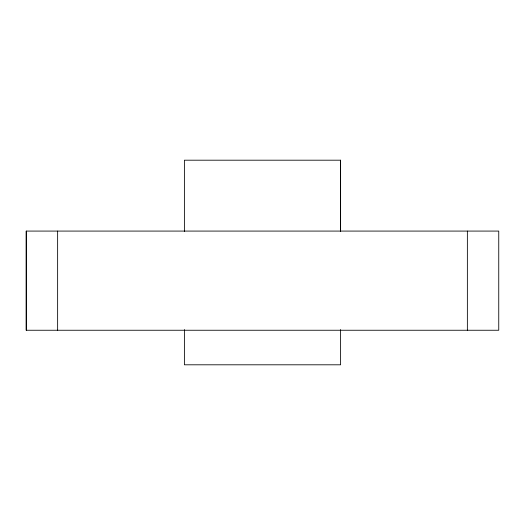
<?xml version="1.0" encoding="UTF-8"?>
<svg xmlns="http://www.w3.org/2000/svg" width="525" height="525" viewBox="0 0 525 525"><rect width="100%" height="100%" fill="white"/><g stroke="black" fill="none" stroke-linecap="round" stroke-linejoin="round"><path stroke-width="0.79" d="M26.25 330.251L26.25 231.079L498.75 231.079L498.75 330.251L26.25 330.251L26.25 231.079M340.607 231.079L340.607 160.197L184.393 160.197L184.393 231.4M467.368 231.079L467.368 330.251M340.607 160.197L340.607 231.4M340.607 329.608L340.607 364.803L184.393 364.803L184.393 329.608M57.632 231.079L57.632 330.251"/></g></svg>
